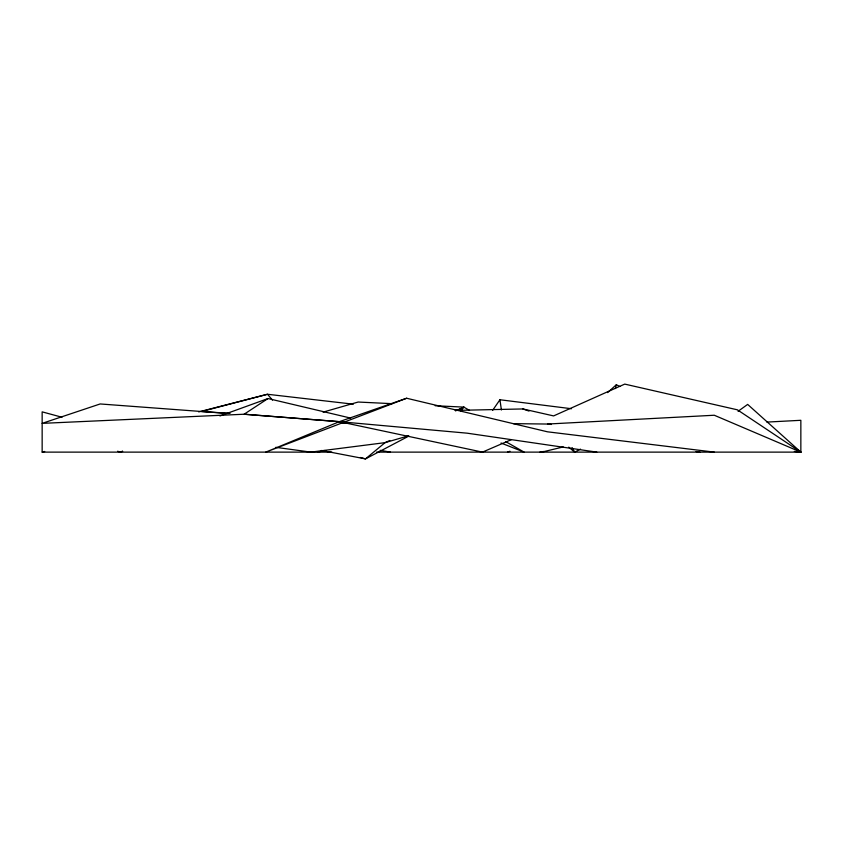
<?xml version="1.0" encoding="UTF-8"?>
<svg xmlns="http://www.w3.org/2000/svg" width="843" height="843" viewBox="0 0 843 843"><rect width="100%" height="100%" fill="white"/><g stroke="black" fill="none" stroke-linecap="round" stroke-linejoin="round"><path stroke-width="1.26" d="M615.432 388.56L616.349 384.724L619.868 386.473M492.565 410.436L499.931 399.751L571.501 408.729M460.678 411.184L463.85 407.116L469.498 410.383M607.634 392.606L616.349 384.724M738.068 411.31L747.657 404.408L800.85 452.122L800.85 420.299L766.898 422.09M350.688 418.096L268.011 398.539L244.101 414.229L42.15 423.365L100.159 403.955L228.295 413.502M408.297 436.358L365.483 458.898L321.583 450.468M458.065 410.162L463.85 407.116L435.146 405.736M568.73 447.148L574.705 452.122L580.521 449.129M389.824 440.499L385.051 442.649L365.483 458.898L360.414 457.475M455.494 410.889L463.85 407.116M511.374 439.646L482.47 452.122L339.318 421.669L244.101 414.229L344.703 422.069M406.642 398.244L265.766 452.122L339.318 421.669L406.642 398.244L547.518 431.816L714.274 452.122M117.662 451.226L120.106 452.122L122.572 451.237M219.939 415.957L268.011 398.539M507.497 452.122L509.973 451.237M120.106 452.122L122.604 451.363M408.76 435.736L385.051 442.649L310.856 452.122L275.787 447.327M323.069 412.132L358.159 402.037L392.09 403.671M62.003 417.253L42.15 411.858L42.15 452.122L44.7 451.469M198.716 411.911L267.463 394.261L353.386 404.187M541.775 452.122L563.282 446.927M317.347 452.122L325.061 450.489M539.899 452.122L543.767 451.469M513.471 423.65L547.518 424.04L714.274 415.241L800.85 452.122L376.621 452.122M455.104 410.415L522.892 408.95L553.609 415.915L624.747 384.102L737.414 409.824L800.85 452.122L794.317 451.405M42.15 452.122L331.847 452.122M341.931 421.7L339.318 421.669L467.106 433.176L596.791 452.122M340.72 422.986L348.57 423.344M230.076 413.376L201.509 411.51L267.463 394.261L272.531 400.14M547.518 424.04L551.427 424.472M696.065 451.521L699.964 452.122M380.151 450.341L390.457 452.122M798.321 451.5L800.85 452.122M522.892 408.95L529.014 411.078M501.027 443.018L524.125 452.122L505.895 441.721M572.07 447.601L574.705 452.122M499.931 399.751L501.406 409.972"/></g></svg>
